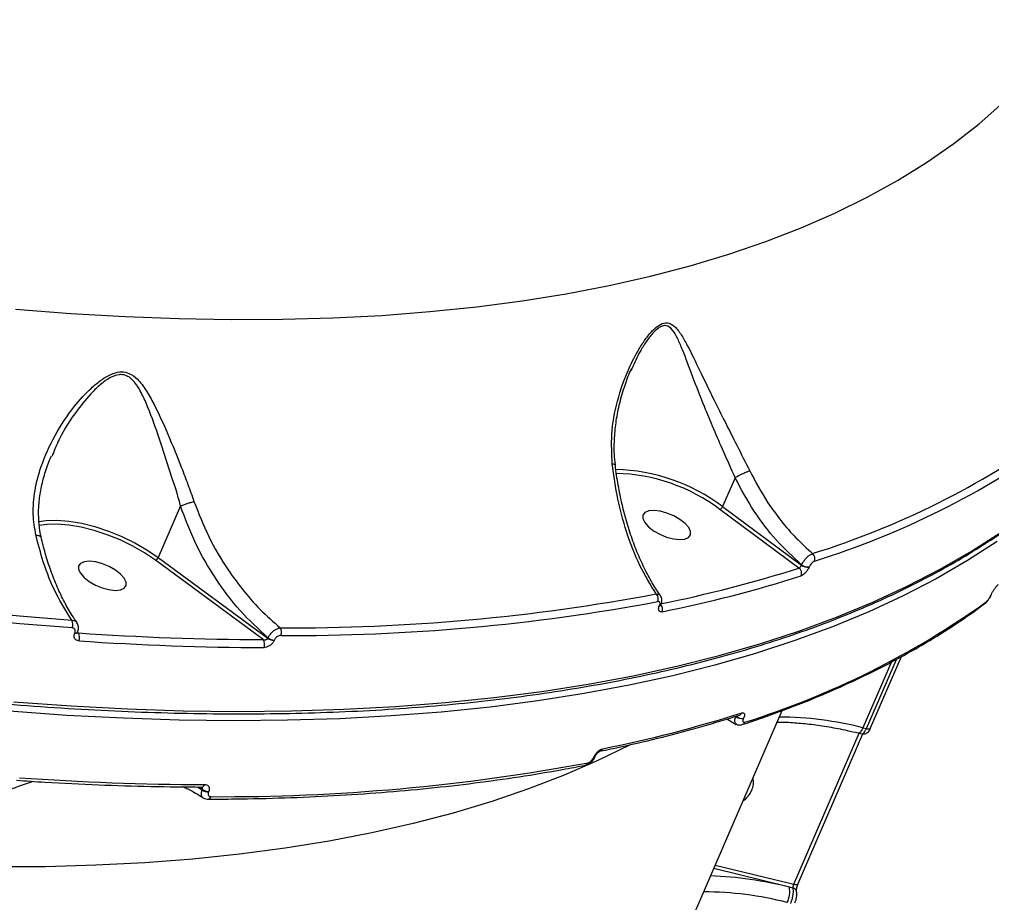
# Model space of a CAD drawing. Header units: millimetres. Extents: x -6521 to 6343, y -6174 to 4868.
# Drawn here: x -3776.7 to -3606.8, y -372.4 to -218.1 of the extents above; entities that cross this region are included whole.
import ezdxf

# ---------------------------------------------------------------- set-up
doc = ezdxf.new("R2010")
doc.units = ezdxf.units.MM
for name, color, linetype in [('DIKOM_ОБЪЕКТ', 7, 'Continuous'), ('DIKOM_РАЗМЕР_ЗОНА', 7, 'Continuous'), ('DIKOM_РАЗМЕР_ОБЪЕКТА', 7, 'Continuous')]:
    doc.layers.add(name, color=color, linetype=linetype)
doc.styles.add('style1', font='arial.ttf', dxfattribs={"width": 0.8})
doc.dimstyles.new('1-50', dxfattribs={"dimtxt": 300, "dimasz": 200, "dimexe": 100, "dimexo": 0, "dimgap": 100, "dimtad": 1, "dimtxsty": 'style1', "dimcen": 200, "dimclrd": 7, "dimclre": 7, "dimclrt": 7, "dimadec": 1, "dimazin": 2, "dimtfac": 1, "dimtmove": 0, "dimatfit": 2, "dimfxl": 0, "dimlwd": 25, "dimlwe": 18, "dimarcsym": 0})

# ---------------------------------------------------------------- blocks, each defined once
blk = doc.blocks.new('*D11')
at = {"layer": 'Defpoints', "color": 0, "transparency": 16777216}
for p in [(2818.82, 364.95), (-5102.52, -1661.02), (-5102.52, -4861.8)]:
    blk.add_point(p, dxfattribs=at)
at = {"layer": 'DIKOM_РАЗМЕР_ОБЪЕКТА', "color": 7, "lineweight": 18, "transparency": 16777216}
for p, q in [((2818.82, 364.95), (2818.82, -4961.8)), ((-5102.52, -1661.02), (-5102.52, -4961.8))]:
    blk.add_line(p, q, dxfattribs=at)
at = {"layer": 'DIKOM_РАЗМЕР_ОБЪЕКТА', "color": 7, "lineweight": 25, "transparency": 16777216}
blk.add_line((2618.82, -4861.8), (-4902.52, -4861.8), dxfattribs=at)
at = {"layer": 'DIKOM_РАЗМЕР_ОБЪЕКТА', "color": 7, "transparency": 16777216}
for points in [[(-4902.52, -4828.46), (-4902.52, -4895.13), (-5102.52, -4861.8)], [(2618.82, -4828.46), (2618.82, -4895.13), (2818.82, -4861.8)]]:
    blk.add_solid(points, dxfattribs=at)
at = {"layer": 'DIKOM_РАЗМЕР_ОБЪЕКТА', "color": 7, "transparency": 16777216, "insert": (-736, -4608.63), "char_height": 300, "attachment_point": 5, "style": 'style1'}
blk.add_mtext('7900', dxfattribs=at)
blk = doc.blocks.new('*D12')
at = {"layer": 'Defpoints', "color": 0, "transparency": 16777216}
for p in [(918.99, 3251.45), (5268.57, 3251.45), (-3684.78, -1936.75)]:
    blk.add_point(p, dxfattribs=at)
at = {"layer": 'DIKOM_РАЗМЕР_ОБЪЕКТА', "color": 7, "lineweight": 18, "transparency": 16777216}
for p, q in [((918.99, 3251.45), (5368.57, 3251.45)), ((-3684.78, -1936.75), (5368.57, -1936.75))]:
    blk.add_line(p, q, dxfattribs=at)
at = {"layer": 'DIKOM_РАЗМЕР_ОБЪЕКТА', "color": 7, "lineweight": 25, "transparency": 16777216}
blk.add_line((5268.57, -1736.75), (5268.57, 3051.45), dxfattribs=at)
at = {"layer": 'DIKOM_РАЗМЕР_ОБЪЕКТА', "color": 7, "transparency": 16777216}
for points in [[(5235.23, 3051.45), (5301.9, 3051.45), (5268.57, 3251.45)], [(5235.23, -1736.75), (5301.9, -1736.75), (5268.57, -1936.75)]]:
    blk.add_solid(points, dxfattribs=at)
at = {"layer": 'DIKOM_РАЗМЕР_ОБЪЕКТА', "color": 7, "transparency": 16777216, "insert": (5015.39, 711.25), "char_height": 300, "attachment_point": 5, "rotation": 90, "style": 'style1'}
blk.add_mtext('5150', dxfattribs=at)
blk = doc.blocks.new('*D13')
at = {"layer": 'Defpoints', "color": 0, "transparency": 16777216}
for p in [(1683.24, 4867.99), (-4359.52, -3960.36), (6242.61, -3960.36)]:
    blk.add_point(p, dxfattribs=at)
at = {"layer": 'DIKOM_РАЗМЕР_ЗОНА', "color": 7, "lineweight": 18, "transparency": 16777216}
for p, q in [((1683.24, 4867.99), (6342.61, 4867.99)), ((-4359.52, -3960.36), (6342.61, -3960.36))]:
    blk.add_line(p, q, dxfattribs=at)
at = {"layer": 'DIKOM_РАЗМЕР_ЗОНА', "color": 7, "lineweight": 25, "transparency": 16777216}
blk.add_line((6242.61, 4667.99), (6242.61, -3760.36), dxfattribs=at)
at = {"layer": 'DIKOM_РАЗМЕР_ЗОНА', "color": 7, "transparency": 16777216}
for points in [[(6209.28, 4667.99), (6275.95, 4667.99), (6242.61, 4867.99)], [(6209.28, -3760.36), (6275.95, -3760.36), (6242.61, -3960.36)]]:
    blk.add_solid(points, dxfattribs=at)
at = {"layer": 'DIKOM_РАЗМЕР_ЗОНА', "color": 7, "transparency": 16777216, "insert": (5989.44, 630.24), "char_height": 300, "attachment_point": 5, "rotation": 90, "style": 'style1'}
blk.add_mtext('8850', dxfattribs=at)
blk = doc.blocks.new('*D14')
at = {"layer": 'Defpoints', "color": 0, "transparency": 16777216}
for p in [(4318.82, 257.45), (-6520.67, -1799.21), (4318.82, -6073.51)]:
    blk.add_point(p, dxfattribs=at)
at = {"layer": 'DIKOM_РАЗМЕР_ЗОНА', "color": 7, "lineweight": 18, "transparency": 16777216}
for p, q in [((4318.82, 257.45), (4318.82, -6173.51)), ((-6520.67, -1799.21), (-6520.67, -6173.51))]:
    blk.add_line(p, q, dxfattribs=at)
at = {"layer": 'DIKOM_РАЗМЕР_ЗОНА', "color": 7, "lineweight": 25, "transparency": 16777216}
blk.add_line((-6320.67, -6073.51), (4118.82, -6073.51), dxfattribs=at)
at = {"layer": 'DIKOM_РАЗМЕР_ЗОНА', "color": 7, "transparency": 16777216}
for points in [[(-6320.67, -6040.18), (-6320.67, -6106.84), (-6520.67, -6073.51)], [(4118.82, -6040.18), (4118.82, -6106.84), (4318.82, -6073.51)]]:
    blk.add_solid(points, dxfattribs=at)
at = {"layer": 'DIKOM_РАЗМЕР_ЗОНА', "color": 7, "transparency": 16777216, "insert": (-430.65, -5820.34), "char_height": 300, "attachment_point": 5, "style": 'style1'}
blk.add_mtext('10850', dxfattribs=at)

msp = doc.modelspace()

# ---------------------------------------------------------------- linework, layer by layer
at = {"layer": 'DIKOM_ОБЪЕКТ', "color": 7, "linetype": 'Continuous', "lineweight": 15}
for p, q in [((-3669.709, -279.17), (-3669.852, -279.46)), ((-3770.904, -294.181), (-3771.008, -294.423)), ((-3651.639, -298.208), (-3653.825, -303.254)), ((-3748.581, -303.144), (-3752.473, -312.13)), ((-3640.474, -313.995), (-3654.295, -303.752)), ((-3653.825, -303.254), (-3640.034, -313.475)), ((-3752.473, -312.13), (-3733.305, -326.263)), ((-3734.121, -326.504), (-3752.942, -312.628)), ((-3640.034, -313.475), (-3640.015, -313.43)), ((-3638.684, -313.797), (-3638.704, -313.843)), ((-3606.923, -318.753), (-3606.886, -318.667)), ((-3606.854, -318.667), (-3606.817, -318.582)), ((-3664.87, -320.6), (-3664.841, -320.534)), ((-3664.635, -320.447), (-3664.639, -320.457)), ((-3664.635, -320.447), (-3664.607, -320.382)), ((-3767.045, -325.389), (-3767.025, -325.344)), ((-3766.567, -325.225), (-3766.547, -325.18)), ((-3766.547, -325.181), (-3766.428, -325.326)), ((-3733.305, -326.263), (-3733.277, -326.197)), ((-3732.172, -326.592), (-3732.201, -326.658)), ((-3627.944, -341.94), (-3622.533, -329.445)), ((-3624.315, -330.406), (-3629.297, -341.912)), ((-3628.692, -342.06), (-3623.454, -329.965)), ((-3759.862, -607.778), (-3643.41, -338.885)), ((-3653.071, -340.365), (-3651.477, -341.315)), ((-3651.491, -339.931), (-3651.472, -339.885)), ((-3650.141, -340.253), (-3650.161, -340.298)), ((-3641.362, -369.26), (-3629.93, -342.864)), ((-3640.615, -369.139), (-3629.286, -342.981)), ((-3630.115, -342.818), (-3629.489, -342.972)), ((-3629.297, -341.912), (-3628.692, -342.06)), ((-3676.336, -347.076), (-3676.307, -347.01)), ((-3676.101, -346.923), (-3676.073, -346.857)), ((-3745.705, -352.253), (-3744.771, -352.738)), ((-3744.743, -352.672), (-3745.305, -352.258)), ((-3744.857, -352.265), (-3744.832, -352.264)), ((-3744.771, -352.738), (-3744.743, -352.672)), ((-3743.638, -353.068), (-3743.667, -353.133)), ((-3642.148, -369.762), (-3655.377, -366.517)), ((-3655.105, -365.889), (-3641.362, -369.26)), ((-3641.506, -369.919), (-3642.148, -369.762))]:
    msp.add_line(p, q, dxfattribs=at)
at = {"layer": 'DIKOM_ОБЪЕКТ', "color": 7, "linetype": 'Continuous', "lineweight": 15, "flags": 128}
for points in [[(-3777.369, -268.74), (-3767.708, -269.498), (-3758.203, -270.055), (-3748.866, -270.413), (-3739.702, -270.57), (-3730.722, -270.527), (-3721.934, -270.282), (-3713.345, -269.838), (-3704.965, -269.193), (-3696.8, -268.349), (-3688.858, -267.307), (-3681.146, -266.066), (-3673.672, -264.63), (-3666.443, -262.998), (-3659.466, -261.172), (-3652.746, -259.155), (-3646.291, -256.947), (-3640.105, -254.552), (-3634.196, -251.97), (-3628.568, -249.206), (-3623.227, -246.26), (-3618.177, -243.137), (-3613.424, -239.838), (-3608.971, -236.367), (-3604.824, -232.728)], [(-3666.776, -306.767), (-3665.877, -307.466), (-3664.793, -308.086), (-3663.61, -308.576), (-3662.425, -308.895), (-3661.333, -309.019), (-3660.424, -308.938), (-3659.77, -308.657), (-3659.425, -308.199), (-3659.416, -307.603), (-3659.745, -306.915), (-3660.385, -306.192), (-3661.283, -305.492), (-3662.368, -304.872), (-3663.551, -304.383), (-3664.736, -304.063), (-3665.828, -303.939), (-3666.737, -304.021), (-3667.391, -304.302), (-3667.736, -304.76), (-3667.745, -305.356), (-3667.416, -306.044), (-3666.776, -306.767)], [(-3773.396, -305.879), (-3772.059, -305.684), (-3770.156, -305.632), (-3768.062, -305.797), (-3765.829, -306.176), (-3763.507, -306.76), (-3761.151, -307.536), (-3758.816, -308.484), (-3756.557, -309.583), (-3754.426, -310.808), (-3752.473, -312.13)], [(-3752.942, -312.628), (-3754.835, -311.346), (-3756.902, -310.159), (-3759.092, -309.092), (-3761.357, -308.173), (-3763.641, -307.421), (-3765.893, -306.855), (-3768.059, -306.487), (-3770.088, -306.327), (-3771.934, -306.378), (-3773.25, -306.57)], [(-3777.732, -337.366), (-3767.683, -338.082), (-3757.795, -338.6), (-3748.074, -338.918), (-3738.529, -339.037), (-3729.168, -338.955), (-3720, -338.674), (-3711.03, -338.194), (-3702.268, -337.515), (-3693.721, -336.637), (-3685.395, -335.561), (-3677.299, -334.289), (-3669.437, -332.821), (-3661.818, -331.158), (-3654.448, -329.302), (-3647.333, -327.255), (-3640.478, -325.017), (-3633.89, -322.592), (-3627.574, -319.981), (-3621.536, -317.186), (-3615.78, -314.21), (-3610.312, -311.055), (-3605.136, -307.724)], [(-3605.851, -309.375), (-3611.027, -312.706), (-3616.495, -315.861), (-3622.251, -318.837), (-3628.289, -321.632), (-3634.605, -324.243), (-3641.193, -326.668), (-3648.048, -328.905), (-3655.163, -330.953), (-3662.533, -332.808), (-3670.152, -334.471), (-3678.013, -335.939), (-3686.11, -337.212), (-3694.436, -338.287), (-3702.983, -339.165), (-3711.745, -339.845), (-3720.714, -340.325), (-3729.883, -340.606), (-3739.244, -340.687), (-3748.789, -340.569), (-3758.51, -340.25), (-3768.398, -339.733), (-3778.446, -339.016)], [(-3767.495, -324.455), (-3776.648, -323.717), (-3785.922, -322.816), (-3795.309, -321.755), (-3804.804, -320.533), (-3814.4, -319.151), (-3824.09, -317.611), (-3833.867, -315.913), (-3843.726, -314.058)], [(-3843.607, -312.738), (-3833.77, -314.588), (-3824.014, -316.282), (-3814.346, -317.819), (-3804.771, -319.198), (-3795.297, -320.417), (-3785.93, -321.476), (-3776.677, -322.375), (-3767.544, -323.112)], [(-3765.424, -315.642), (-3764.525, -316.342), (-3763.441, -316.961), (-3762.258, -317.451), (-3761.073, -317.771), (-3759.981, -317.895), (-3759.072, -317.813), (-3758.418, -317.532), (-3758.073, -317.074), (-3758.064, -316.478), (-3758.393, -315.79), (-3759.033, -315.067), (-3759.931, -314.367), (-3761.016, -313.748), (-3762.199, -313.258), (-3763.384, -312.939), (-3764.476, -312.815), (-3765.385, -312.896), (-3766.039, -313.177), (-3766.384, -313.635), (-3766.392, -314.231), (-3766.064, -314.919), (-3765.424, -315.642)], [(-3629.297, -341.912), (-3629.444, -342.214), (-3629.597, -342.464), (-3629.752, -342.654), (-3629.903, -342.775), (-3630.043, -342.824), (-3630.114, -342.818)], [(-3628.692, -342.06), (-3628.52, -342.094), (-3628.361, -342.107), (-3628.22, -342.1), (-3628.103, -342.072), (-3628.013, -342.025), (-3627.955, -341.96), (-3627.944, -341.94)], [(-3670.112, -344.92), (-3675.621, -347.623), (-3681.531, -350.205), (-3687.716, -352.6), (-3694.172, -354.808), (-3700.891, -356.825), (-3707.869, -358.651), (-3715.098, -360.282), (-3722.571, -361.719), (-3730.283, -362.959), (-3738.225, -364.002), (-3746.39, -364.846), (-3754.771, -365.491), (-3763.359, -365.935), (-3772.148, -366.179), (-3781.128, -366.223)], [(-3641.362, -369.26), (-3641.19, -369.293), (-3641.031, -369.306), (-3640.889, -369.299), (-3640.772, -369.271), (-3640.682, -369.223), (-3640.624, -369.158), (-3640.615, -369.139)]]:
    msp.add_lwpolyline(points, dxfattribs=at)
at = {"layer": 'DIKOM_ОБЪЕКТ', "color": 7, "linetype": 'Continuous', "lineweight": 15}
for centre, radius, start, end in [((-3682.301, -170.056), 148.158, 287.35949, 305.64371), ((-3682.061, -171.066), 148.48, 287.35919, 305.64403), ((-3673.418, -329.472), 32.73, 53.22739, 88.34477), ((-3673.182, -328.872), 31.428, 53.06205, 88.65548), ((-3753.335, -311.787), 0.928, 295.08717, 338.3312), ((-3638.849, -312.359), 1.169, 338.72812, 49.83655), ((-3709.785, -95.801), 228.937, 281.34957, 287.62272), ((-3641.177, -314.929), 1.169, 338.63034, 53.03749), ((-3638.944, -312.119), 1.74, 231.20145, 277.93153), ((-3638.924, -312.074), 1.74, 231.20145, 277.93153), ((-3709.566, -96.634), 229.491, 281.34959, 287.62253), ((-3729.205, 22.148), 346.59, 269.67725, 280.60463), ((-3666.289, -319.396), 1.232, 338.10852, 45.20991), ((-3607.041, -318.586), 0.204, 305.1729, 336.51898), ((-3607.004, -318.501), 0.204, 305.19022, 337.58402), ((-3729.071, 21.57), 347.358, 269.67729, 280.60464), ((-3664.896, -320.301), 0.3, 275.00748, 328.82727), ((-3664.866, -320.239), 0.296, 274.7795, 330.77365), ((-3665.553, -321.179), 1.237, 338.29845, 40.12446), ((-3694.256, -199.225), 148.48, 287.35913, 305.64395), ((-3608.447, -319.582), 0.781, 306.71335, 336.90615), ((-3768.897, -323.834), 1.534, 336.10531, 28.08161), ((-3732.318, -325.227), 1.405, 336.71961, 34.28457), ((-3766.93, -324.948), 0.456, 255.41285, 322.97281), ((-3766.91, -324.899), 0.459, 255.54034, 322.32137), ((-3732.368, 165.158), 491.666, 266.02769, 269.79563), ((-3767.697, -326.1), 1.487, 335.64108, 31.381), ((-3732.202, 164.963), 492.86, 266.0279, 269.79568), ((-3735.225, -327.338), 1.383, 336.26941, 37.0459), ((-3732.1, -324.637), 2.024, 233.4589, 267.15198), ((-3732.072, -324.571), 2.024, 233.4589, 267.15198), ((-3719.935, -120.552), 229.507, 281.34973, 287.62226), ((-3651.128, -339.02), 0.726, 288.96804, 338.25549), ((-3650.401, -338.574), 1.74, 231.20279, 277.93282), ((-3650.382, -338.53), 1.739, 231.19362, 277.93935), ((-3650.631, -340.672), 0.728, 289.10973, 338.17458), ((-3644.038, -399.052), 59.011, 75.53441, 89.8764), ((-3675.417, -345.327), 0.692, 282.83702, 339.43106), ((-3741.265, -6.604), 347.343, 269.67705, 280.60488), ((-3677.992, -347.769), 0.695, 283.47044, 339.35931), ((-3676.361, -346.78), 0.297, 274.81244, 330.53067), ((-3676.332, -346.716), 0.295, 274.79109, 331.55027), ((-3742.567, 141.029), 492.86, 266.0279, 269.79568), ((-3651.862, -351.443), 3.433, 335.87454, 12.95205), ((-3744.926, -351.638), 0.631, 277.19447, 342.43468), ((-3743.566, -351.112), 2.024, 233.4589, 267.15198), ((-3743.538, -351.046), 2.024, 233.4589, 267.15198), ((-3652.869, -350.979), 4.542, 305.0912, 335.73338), ((-3743.81, -353.768), 0.612, 276.23286, 343.57673), ((-3658.158, -433.016), 65.249, 75.79676, 88.04792), ((-3646.646, -370.504), 4.558, 334.76028, 9.37412), ((-3641.687, -370.723), 0.824, 17.259, 77.34093), ((-3657.263, -429.587), 59.01, 75.53434, 89.87636)]:
    msp.add_arc(centre, radius, start, end, dxfattribs=at)
for points, knots in [([(-4087.214, -243.937), (-4085.431, -244.849), (-4080.26, -247.496), (-4071.63, -251.793), (-4061.301, -256.789), (-4050.891, -261.667), (-4040.412, -266.426), (-4029.87, -271.062), (-4019.274, -275.57), (-4008.63, -279.948), (-3997.949, -284.193), (-3987.236, -288.3), (-3976.501, -292.268), (-3965.751, -296.092), (-3954.995, -299.772), (-3944.24, -303.302), (-3933.495, -306.681), (-3922.768, -309.907), (-3912.067, -312.976), (-3901.399, -315.886), (-3890.773, -318.637), (-3880.197, -321.224), (-3869.679, -323.647), (-3859.226, -325.902), (-3848.847, -327.99), (-3838.549, -329.908), (-3828.34, -331.655), (-3818.228, -333.229), (-3808.22, -334.629), (-3798.323, -335.854), (-3788.546, -336.904), (-3778.894, -337.776), (-3769.377, -338.472), (-3760, -338.989), (-3750.772, -339.328), (-3741.697, -339.488), (-3732.785, -339.47), (-3724.04, -339.273), (-3715.47, -338.896), (-3707.082, -338.342), (-3698.88, -337.609), (-3690.873, -336.698), (-3683.065, -335.61), (-3675.462, -334.346), (-3668.07, -332.905), (-3660.895, -331.291), (-3653.943, -329.503), (-3647.218, -327.542), (-3640.726, -325.411), (-3634.471, -323.11), (-3628.459, -320.642), (-3622.694, -318.007), (-3617.181, -315.209), (-3611.923, -312.249), (-3606.927, -309.129), (-3602.191, -305.853), (-3597.736, -302.417), (-3594.072, -299.33), (-3592.006, -297.328), (-3591.233, -296.578)], [0, 0, 0, 0, 0.0093746, 0.0271865, 0.0449984, 0.0628103, 0.0806222, 0.0984342, 0.1162461, 0.1340579, 0.1518699, 0.1696818, 0.1874937, 0.2053059, 0.2231182, 0.2409307, 0.2587433, 0.2765562, 0.2943693, 0.3121826, 0.3299962, 0.3478102, 0.3656246, 0.3834392, 0.4012543, 0.4190699, 0.436886, 0.4547026, 0.4725198, 0.4903377, 0.5081561, 0.5259752, 0.5437949, 0.5616157, 0.579437, 0.5972591, 0.6150823, 0.6329063, 0.6507312, 0.668557, 0.6863838, 0.7042113, 0.7220398, 0.7398689, 0.7576988, 0.775529, 0.7933595, 0.8111899, 0.8290198, 0.8468486, 0.8646758, 0.8825006, 0.9003224, 0.91814, 0.9359524, 0.9537586, 0.9715573, 0.9893479, 1, 1, 1, 1]), ([(-3673.094, -295.765), (-3673.18, -294.07), (-3673.367, -290.378), (-3672.315, -284.724), (-3670.567, -279.707), (-3668.749, -276.172), (-3667.339, -274.011), (-3666.175, -272.573), (-3664.95, -271.494), (-3664.04, -271.141), (-3663.094, -271.151), (-3662.116, -271.726), (-3661.042, -273.179), (-3659.627, -275.707), (-3657.82, -279.487), (-3655.601, -284.069), (-3653.399, -288.478), (-3651.276, -292.631), (-3649.833, -295.516), (-3649.083, -297.016)], [0, 0, 0, 0, 0.0790193, 0.1721799, 0.268059, 0.3287291, 0.361059, 0.393899, 0.4223319, 0.4513192, 0.459944, 0.4989918, 0.5446044, 0.5914355, 0.6876193, 0.7865793, 0.854677, 0.9244444, 1, 1, 1, 1]), ([(-3651.636, -298.203), (-3651.636, -298.203), (-3652.288, -296.713), (-3653.574, -293.852), (-3655.391, -289.678), (-3657.233, -285.246), (-3659.072, -280.517), (-3660.506, -276.601), (-3661.651, -273.894), (-3662.504, -272.344), (-3663.35, -271.668), (-3664.114, -271.622), (-3664.571, -271.771), (-3665.284, -272.22), (-3666.141, -273.036), (-3667.219, -274.477), (-3668.487, -276.523), (-3669.24, -278.153), (-3669.709, -279.17)], [0, 0, 0, 0, 0.0000449, 0.1051296, 0.2009807, 0.2991561, 0.434806, 0.5739308, 0.6368997, 0.7009257, 0.7519879, 0.7629845, 0.7914175, 0.7999342, 0.8370161, 0.8808098, 0.9256389, 1, 1, 1, 1]), ([(-3773.842, -308.241), (-3774.038, -307.035), (-3774.459, -304.448), (-3774.08, -300.38), (-3772.874, -295.72), (-3770.598, -290.715), (-3767.554, -286.152), (-3764.735, -283.02), (-3762.558, -281.183), (-3760.863, -280.131), (-3759.584, -279.753), (-3758.51, -279.698), (-3757.359, -279.937), (-3755.884, -281.071), (-3754.509, -282.951), (-3752.759, -286.105), (-3750.743, -290.585), (-3748.783, -295.403), (-3747.26, -299.381), (-3746.558, -301.352), (-3746.205, -302.342)], [0, 0, 0, 0, 0.0590568, 0.1267719, 0.1965303, 0.2899973, 0.3861936, 0.4527694, 0.4864322, 0.520907, 0.5489144, 0.5542509, 0.5800471, 0.6152104, 0.6617355, 0.7094942, 0.8061413, 0.9056059, 0.9525554, 1, 1, 1, 1]), ([(-3748.58, -303.142), (-3748.58, -303.142), (-3749.027, -301.133), (-3750.428, -297.184), (-3752.234, -291.36), (-3753.842, -286.825), (-3755.269, -283.546), (-3756.381, -281.621), (-3757.65, -280.423), (-3758.684, -280.173), (-3759.65, -280.237), (-3760.82, -280.646), (-3762.373, -281.738), (-3764.404, -283.641), (-3767.006, -286.852), (-3769.443, -290.549), (-3770.544, -293.285), (-3770.904, -294.181)], [0, 0, 0, 0, 0.0000227, 0.1275427, 0.2584472, 0.3927636, 0.4544899, 0.5172418, 0.5615646, 0.5930661, 0.5995726, 0.6341742, 0.677474, 0.7224953, 0.8114673, 0.9383226, 1, 1, 1, 1]), ([(-3672.543, -296), (-3672.616, -295.349), (-3672.793, -293.755), (-3672.741, -291.156), (-3672.435, -288.189), (-3671.821, -285.112), (-3670.916, -282.106), (-3670.196, -280.095), (-3669.745, -279.185), (-3669.732, -279.158)], [0, 0, 0, 0, 0.1127615, 0.2764602, 0.4494619, 0.6306457, 0.8205447, 0.9947871, 1, 1, 1, 1]), ([(-3772.902, -308.59), (-3772.948, -308.416), (-3773.194, -307.494), (-3773.354, -305.731), (-3773.375, -303.29), (-3773.081, -300.724), (-3772.477, -298.086), (-3771.799, -295.95), (-3771.254, -294.734), (-3771.098, -294.386)], [0, 0, 0, 0, 0.0372291, 0.1975531, 0.367303, 0.5460419, 0.7321295, 0.9233801, 1, 1, 1, 1]), ([(-3665.421, -318.522), (-3666.407, -316.925), (-3668.406, -313.685), (-3670.597, -307.986), (-3672.231, -301.983), (-3672.804, -297.853), (-3673.094, -295.765)], [0, 0, 0, 0, 0.2625658, 0.532666, 0.7636508, 1, 1, 1, 1]), ([(-3673.094, -295.765), (-3673.042, -295.773), (-3672.894, -295.797), (-3672.686, -295.868), (-3672.549, -295.945), (-3672.577, -296.004), (-3672.579, -296.009)], [0, 0, 0, 0, 0.1673486, 0.485923, 0.9625889, 1, 1, 1, 1]), ([(-3664.657, -318.809), (-3664.9, -318.47), (-3665.672, -317.396), (-3666.854, -315.32), (-3668.192, -312.613), (-3669.385, -309.682), (-3670.426, -306.578), (-3671.307, -303.328), (-3671.999, -299.953), (-3672.415, -297.501), (-3672.545, -296.161), (-3672.56, -296.007)], [0, 0, 0, 0, 0.0609724, 0.1932091, 0.3256324, 0.4583074, 0.5909386, 0.7220944, 0.8528074, 0.9831223, 1, 1, 1, 1]), ([(-3651.636, -298.203), (-3651.468, -298.105), (-3651.134, -297.907), (-3650.522, -297.595), (-3649.915, -297.317), (-3649.455, -297.135), (-3649.198, -297.05), (-3649.106, -297.023), (-3649.083, -297.016)], [0, 0, 0, 0, 0.2127126, 0.425416, 0.6381045, 0.8508102, 0.9619141, 1, 1, 1, 1]), ([(-3649.083, -297.016), (-3648.073, -298.911), (-3646.428, -301.995), (-3643.602, -305.816), (-3641.005, -308.826), (-3639.077, -310.575), (-3638.095, -311.466)], [0, 0, 0, 0, 0.3422155, 0.5572656, 0.7746015, 1, 1, 1, 1]), ([(-3651.639, -298.208), (-3651.639, -298.207), (-3651.638, -298.205), (-3651.636, -298.204), (-3651.636, -298.203)], [0, 0, 0, 0, 0.6188652, 1, 1, 1, 1]), ([(-3640.015, -313.43), (-3641.5, -312.051), (-3644.508, -309.258), (-3648.463, -304.113), (-3650.574, -300.189), (-3651.639, -298.208)], [0, 0, 0, 0, 0.325728, 0.6596792, 1, 1, 1, 1]), ([(-3748.58, -303.142), (-3748.399, -303.077), (-3748.036, -302.947), (-3747.388, -302.725), (-3746.823, -302.538), (-3746.435, -302.414), (-3746.264, -302.361), (-3746.205, -302.342)], [0, 0, 0, 0, 0.2488116, 0.4975784, 0.7463965, 0.9126985, 1, 1, 1, 1]), ([(-3746.205, -302.342), (-3745.397, -304.415), (-3743.76, -308.614), (-3740.765, -313.676), (-3737.681, -317.881), (-3734.669, -321.329), (-3732.333, -323.396), (-3731.157, -324.436)], [0, 0, 0, 0, 0.2398793, 0.4858748, 0.6394227, 0.8185488, 1, 1, 1, 1]), ([(-3748.581, -303.144), (-3748.581, -303.144), (-3748.581, -303.143), (-3748.58, -303.143), (-3748.58, -303.142), (-3748.58, -303.142)], [0, 0, 0, 0, 0.4779925, 0.8656957, 1, 1, 1, 1]), ([(-3733.277, -326.197), (-3734.931, -324.661), (-3738.282, -321.548), (-3742.484, -315.924), (-3746.063, -309.781), (-3747.735, -305.375), (-3748.581, -303.144)], [0, 0, 0, 0, 0.2516547, 0.5098614, 0.7518698, 1, 1, 1, 1]), ([(-3654.295, -303.752), (-3654.284, -303.748), (-3654.262, -303.741), (-3654.203, -303.712), (-3654.113, -303.65), (-3653.999, -303.534), (-3653.895, -303.397), (-3653.848, -303.302), (-3653.825, -303.254)], [0, 0, 0, 0, 0.07026, 0.1413688, 0.356125, 0.5706073, 0.7853376, 1, 1, 1, 1]), ([(-3767.544, -323.112), (-3768.488, -321.619), (-3770.402, -318.593), (-3772.479, -313.469), (-3773.431, -309.819), (-3773.842, -308.241)], [0, 0, 0, 0, 0.3558611, 0.7214813, 1, 1, 1, 1]), ([(-3773.842, -308.241), (-3773.81, -308.242), (-3773.682, -308.249), (-3773.404, -308.287), (-3773.081, -308.395), (-3773.002, -308.539), (-3772.963, -308.61)], [0, 0, 0, 0, 0.0670109, 0.2625797, 0.6370415, 1, 1, 1, 1]), ([(-3766.647, -323.507), (-3766.928, -323.11), (-3767.707, -322.011), (-3768.867, -319.934), (-3770.123, -317.32), (-3771.241, -314.472), (-3772.194, -311.564), (-3772.688, -309.539), (-3772.92, -308.587)], [0, 0, 0, 0, 0.1023765, 0.2836567, 0.4664403, 0.6505976, 0.8357861, 1, 1, 1, 1]), ([(-3640.015, -313.43), (-3639.952, -313.308), (-3639.794, -313.003), (-3639.439, -312.506), (-3638.984, -312.019), (-3638.507, -311.636), (-3638.233, -311.523), (-3638.095, -311.466)], [0, 0, 0, 0, 0.1423668, 0.3572663, 0.5716726, 0.7857323, 1, 1, 1, 1]), ([(-3640.474, -313.995), (-3640.443, -313.978), (-3640.38, -313.945), (-3640.271, -313.842), (-3640.166, -313.713), (-3640.085, -313.584), (-3640.049, -313.506), (-3640.034, -313.475)], [0, 0, 0, 0, 0.2151418, 0.4301085, 0.6448087, 0.8592325, 1, 1, 1, 1]), ([(-3638.704, -313.843), (-3638.747, -313.935), (-3638.857, -314.168), (-3639.109, -314.55), (-3639.437, -314.926), (-3639.784, -315.222), (-3639.987, -315.31), (-3640.089, -315.355)], [0, 0, 0, 0, 0.1408034, 0.3552793, 0.5700547, 0.7849477, 1, 1, 1, 1]), ([(-3637.76, -312.783), (-3637.827, -312.813), (-3637.962, -312.873), (-3638.192, -313.071), (-3638.411, -313.322), (-3638.581, -313.578), (-3638.655, -313.735), (-3638.684, -313.797)], [0, 0, 0, 0, 0.2142772, 0.428412, 0.6429078, 0.8577014, 1, 1, 1, 1]), ([(-3606.886, -318.667), (-3606.86, -318.609), (-3606.768, -318.405), (-3606.562, -318.03), (-3606.266, -317.58), (-3605.931, -317.151), (-3605.734, -316.978), (-3605.626, -316.883)], [0, 0, 0, 0, 0.0796167, 0.2757266, 0.4707489, 0.7105379, 1, 1, 1, 1]), ([(-3665.421, -318.522), (-3665.3, -318.528), (-3665.028, -318.543), (-3664.775, -318.662), (-3664.706, -318.805), (-3664.694, -318.832)], [0, 0, 0, 0, 0.3960567, 0.8869722, 1, 1, 1, 1]), ([(-3664.615, -320.381), (-3664.595, -320.341), (-3664.475, -320.095), (-3664.41, -319.669), (-3664.466, -319.166), (-3664.624, -318.937), (-3664.684, -318.85)], [0, 0, 0, 0, 0.0807995, 0.4903018, 0.8050719, 1, 1, 1, 1]), ([(-3607.991, -320.201), (-3607.944, -320.169), (-3607.736, -320.03), (-3607.476, -319.716), (-3607.153, -319.25), (-3606.94, -318.88), (-3606.868, -318.686), (-3606.847, -318.63)], [0, 0, 0, 0, 0.0992287, 0.4363649, 0.684875, 0.9082613, 1, 1, 1, 1]), ([(-3607.729, -319.888), (-3607.657, -319.825), (-3607.528, -319.714), (-3607.312, -319.438), (-3607.128, -319.157), (-3606.999, -318.921), (-3606.941, -318.792), (-3606.923, -318.753)], [0, 0, 0, 0, 0.3025672, 0.5346931, 0.7254756, 0.9171239, 1, 1, 1, 1]), ([(-3664.841, -320.534), (-3664.81, -320.447), (-3664.746, -320.273), (-3664.75, -320.057), (-3664.828, -319.906), (-3664.966, -319.836), (-3665.091, -319.849), (-3665.146, -319.855)], [0, 0, 0, 0, 0.2039204, 0.4079605, 0.6134711, 0.8265316, 1, 1, 1, 1]), ([(-3664.403, -321.637), (-3664.488, -321.646), (-3664.679, -321.667), (-3664.89, -321.557), (-3665.008, -321.325), (-3665.013, -320.997), (-3664.918, -320.733), (-3664.87, -320.6)], [0, 0, 0, 0, 0.1741682, 0.3895802, 0.595787, 0.7978603, 1, 1, 1, 1]), ([(-3664.687, -320.612), (-3664.687, -320.608), (-3664.687, -320.6), (-3664.66, -320.502), (-3664.613, -320.396), (-3664.574, -320.324), (-3664.561, -320.302)], [0, 0, 0, 0, 0.2742208, 0.5685626, 0.8671926, 1, 1, 1, 1]), ([(-3650.389, -341.359), (-3649.258, -340.98), (-3645.975, -339.882), (-3640.723, -337.934), (-3634.717, -335.462), (-3628.961, -332.821), (-3623.456, -330.018), (-3618.207, -327.052), (-3613.308, -323.982), (-3609.958, -321.665), (-3608.248, -320.405), (-3607.981, -320.208)], [0, 0, 0, 0, 0.0688341, 0.1996421, 0.3304439, 0.4612275, 0.5919891, 0.7227192, 0.8534122, 0.9771203, 1, 1, 1, 1]), ([(-3767.544, -323.112), (-3767.372, -323.143), (-3767.029, -323.207), (-3766.747, -323.384), (-3766.685, -323.527), (-3766.684, -323.528)], [0, 0, 0, 0, 0.4986255, 0.9968026, 1, 1, 1, 1]), ([(-3767.025, -325.344), (-3767.002, -325.282), (-3766.946, -325.127), (-3766.944, -324.886), (-3767.041, -324.663), (-3767.227, -324.503), (-3767.405, -324.471), (-3767.495, -324.455)], [0, 0, 0, 0, 0.1423013, 0.3570941, 0.5715478, 0.7857307, 1, 1, 1, 1]), ([(-3766.548, -325.181), (-3766.548, -325.181), (-3766.435, -324.981), (-3766.367, -324.547), (-3766.413, -323.969), (-3766.605, -323.682), (-3766.684, -323.563)], [0, 0, 0, 0, 0.0012572, 0.3943266, 0.7498053, 1, 1, 1, 1]), ([(-3733.277, -326.197), (-3733.227, -326.102), (-3733.086, -325.83), (-3732.737, -325.376), (-3732.23, -324.91), (-3731.667, -324.559), (-3731.326, -324.477), (-3731.157, -324.436)], [0, 0, 0, 0, 0.1131799, 0.325942, 0.5479709, 0.7754337, 1, 1, 1, 1]), ([(-3766.342, -326.714), (-3766.476, -326.69), (-3766.742, -326.644), (-3767.021, -326.405), (-3767.165, -326.071), (-3767.162, -325.712), (-3767.078, -325.481), (-3767.045, -325.389)], [0, 0, 0, 0, 0.2150502, 0.4299817, 0.6447326, 0.859255, 1, 1, 1, 1]), ([(-3766.595, -325.324), (-3766.597, -325.321), (-3766.6, -325.317), (-3766.573, -325.248), (-3766.563, -325.222)], [0, 0, 0, 0, 0.627502, 1, 1, 1, 1]), ([(-3766.581, -325.269), (-3766.574, -325.276), (-3766.535, -325.311), (-3766.476, -325.32), (-3766.428, -325.326)], [0, 0, 0, 0, 0.195352, 1, 1, 1, 1]), ([(-3731.027, -325.782), (-3731.125, -325.792), (-3731.319, -325.811), (-3731.63, -325.961), (-3731.902, -326.18), (-3732.082, -326.405), (-3732.149, -326.544), (-3732.172, -326.592)], [0, 0, 0, 0, 0.2288585, 0.457873, 0.6785153, 0.8883373, 1, 1, 1, 1]), ([(-3734.121, -326.504), (-3734.045, -326.52), (-3733.897, -326.549), (-3733.671, -326.528), (-3733.49, -326.462), (-3733.39, -326.385), (-3733.336, -326.321), (-3733.317, -326.286), (-3733.305, -326.263)], [0, 0, 0, 0, 0.2552589, 0.4988363, 0.7167346, 0.8616234, 0.9070265, 1, 1, 1, 1]), ([(-3732.201, -326.658), (-3732.236, -326.73), (-3732.338, -326.942), (-3732.614, -327.286), (-3733.034, -327.622), (-3733.512, -327.851), (-3733.81, -327.88), (-3733.959, -327.894)], [0, 0, 0, 0, 0.108289, 0.3204313, 0.5430922, 0.7715908, 1, 1, 1, 1]), ([(-3675.255, -346.001), (-3673.975, -345.735), (-3670.263, -344.963), (-3664.289, -343.551), (-3657.428, -341.731), (-3653.059, -340.377), (-3650.892, -339.706)], [0, 0, 0, 0, 0.1498857, 0.4347989, 0.7197198, 1, 1, 1, 1]), ([(-3650.454, -339.289), (-3650.364, -339.272), (-3650.185, -339.238), (-3650.023, -339.369), (-3649.967, -339.621), (-3650.017, -339.936), (-3650.106, -340.163), (-3650.141, -340.253)], [0, 0, 0, 0, 0.2150146, 0.4299879, 0.6447179, 0.8592215, 1, 1, 1, 1]), ([(-3651.426, -341.234), (-3651.481, -341.203), (-3651.621, -341.125), (-3651.689, -340.794), (-3651.645, -340.367), (-3651.535, -340.055), (-3651.491, -339.931)], [0, 0, 0, 0, 0.1971168, 0.4982552, 0.8000318, 1, 1, 1, 1]), ([(-3651.454, -341.237), (-3651.443, -341.247), (-3651.322, -341.358), (-3651.016, -341.426), (-3650.661, -341.441), (-3650.47, -341.374), (-3650.396, -341.348)], [0, 0, 0, 0, 0.0397057, 0.4369471, 0.7821677, 1, 1, 1, 1]), ([(-3650.161, -340.298), (-3650.185, -340.359), (-3650.245, -340.511), (-3650.278, -340.722), (-3650.241, -340.89), (-3650.133, -340.977), (-3650.014, -340.954), (-3649.955, -340.942)], [0, 0, 0, 0, 0.1422502, 0.3570926, 0.5715509, 0.785707, 1, 1, 1, 1]), ([(-3644.288, -340.912), (-3644.199, -340.911), (-3643.225, -340.903), (-3641.249, -340.998), (-3638.312, -341.271), (-3635.234, -341.726), (-3632.486, -342.256), (-3630.76, -342.665), (-3630.115, -342.818)], [0, 0, 0, 0, 0.0214319, 0.2333871, 0.4458961, 0.6589845, 0.8725584, 1, 1, 1, 1]), ([(-3629.492, -342.97), (-3629.491, -342.971), (-3629.361, -343.031), (-3629.082, -343.007), (-3628.736, -342.906), (-3628.452, -342.714), (-3628.195, -342.425), (-3628.035, -342.16), (-3627.956, -341.961), (-3627.946, -341.937)], [0, 0, 0, 0, 0.0015972, 0.2009377, 0.3622268, 0.5189939, 0.6988307, 0.962427, 1, 1, 1, 1]), ([(-3629.483, -342.952), (-3629.469, -342.962), (-3629.395, -343.014), (-3629.206, -342.888), (-3628.943, -342.585), (-3628.776, -342.235), (-3628.692, -342.06)], [0, 0, 0, 0, 0.0719649, 0.381344, 0.6906679, 1, 1, 1, 1]), ([(-3676.307, -347.01), (-3676.273, -346.938), (-3676.172, -346.724), (-3675.919, -346.358), (-3675.548, -345.978), (-3675.138, -345.685), (-3674.892, -345.609), (-3674.769, -345.57)], [0, 0, 0, 0, 0.1083105, 0.3204417, 0.5430794, 0.7715744, 1, 1, 1, 1]), ([(-3676.071, -346.856), (-3676.07, -346.851), (-3676.052, -346.804), (-3675.982, -346.675), (-3675.851, -346.485), (-3675.677, -346.289), (-3675.495, -346.133), (-3675.344, -346.034), (-3675.255, -346.001), (-3675.262, -346.002), (-3675.264, -346.003)], [0, 0, 0, 0, 0.0126427, 0.1438806, 0.2882304, 0.4508785, 0.6244633, 0.7755331, 0.9349143, 1, 1, 1, 1]), ([(-3677.834, -348.426), (-3677.774, -348.42), (-3677.531, -348.394), (-3677.095, -348.151), (-3676.568, -347.692), (-3676.21, -347.227), (-3676.127, -346.958), (-3676.115, -346.921)], [0, 0, 0, 0, 0.0798461, 0.3253802, 0.6372678, 0.9495522, 1, 1, 1, 1]), ([(-3677.342, -348.014), (-3677.261, -347.99), (-3677.099, -347.94), (-3676.831, -347.75), (-3676.59, -347.503), (-3676.425, -347.265), (-3676.359, -347.124), (-3676.336, -347.076)], [0, 0, 0, 0, 0.2287816, 0.4578053, 0.6784893, 0.8883481, 1, 1, 1, 1]), ([(-3743.745, -354.377), (-3742.187, -354.369), (-3737.666, -354.345), (-3730.311, -354.17), (-3721.744, -353.792), (-3713.359, -353.233), (-3705.162, -352.496), (-3697.158, -351.582), (-3689.356, -350.488), (-3682.934, -349.423), (-3679.147, -348.697), (-3677.83, -348.445)], [0, 0, 0, 0, 0.065274, 0.1893408, 0.3134155, 0.4374966, 0.5615848, 0.6856777, 0.8097766, 0.9338809, 1, 1, 1, 1]), ([(-3774.326, -351.268), (-3775.718, -351.751), (-3779.058, -352.91), (-3783.527, -354.927), (-3787.146, -356.506), (-3789.324, -357.322), (-3791.063, -357.821), (-3792.764, -357.97), (-3794.298, -357.529), (-3795.539, -356.372), (-3796.314, -354.663), (-3796.717, -352.912), (-3796.58, -351.993), (-3796.522, -351.609)], [0, 0, 0, 0, 0.1288445, 0.3090022, 0.4030387, 0.4506438, 0.4995429, 0.554522, 0.6058147, 0.6830394, 0.7977637, 0.9154371, 1, 1, 1, 1]), ([(-3777.219, -351.083), (-3775.56, -351.192), (-3770.747, -351.508), (-3762.894, -351.893), (-3753.746, -352.191), (-3747.797, -352.24), (-3744.847, -352.264)], [0, 0, 0, 0, 0.1498919, 0.4347629, 0.7196509, 1, 1, 1, 1]), ([(-3748.054, -352.224), (-3747.789, -352.345), (-3746.611, -352.883), (-3745.475, -353.594), (-3744.594, -354.145)], [0, 0, 0, 0, 0.2249943, 1, 1, 1, 1]), ([(-3744.58, -354.12), (-3744.627, -354.098), (-3744.783, -354.024), (-3744.907, -353.728), (-3744.942, -353.278), (-3744.828, -352.918), (-3744.771, -352.738)], [0, 0, 0, 0, 0.1261296, 0.4166914, 0.7080019, 1, 1, 1, 1]), ([(-3744.743, -352.672), (-3744.731, -352.634), (-3744.716, -352.587), (-3744.72, -352.49), (-3744.756, -352.378), (-3744.832, -352.299), (-3744.872, -352.258)], [0, 0, 0, 0, 0.2529048, 0.3073206, 0.6347718, 1, 1, 1, 1]), ([(-3744.324, -351.828), (-3744.22, -351.837), (-3743.985, -351.857), (-3743.711, -352.025), (-3743.542, -352.305), (-3743.502, -352.664), (-3743.593, -352.933), (-3743.638, -353.068)], [0, 0, 0, 0, 0.1741692, 0.389552, 0.5957743, 0.797884, 1, 1, 1, 1]), ([(-3743.667, -353.133), (-3743.697, -353.222), (-3743.757, -353.399), (-3743.732, -353.636), (-3743.62, -353.817), (-3743.442, -353.924), (-3743.291, -353.936), (-3743.223, -353.941)], [0, 0, 0, 0, 0.2039756, 0.4080421, 0.6135517, 0.8265879, 1, 1, 1, 1]), ([(-3744.578, -354.122), (-3744.516, -354.167), (-3744.313, -354.316), (-3744.008, -354.389), (-3743.788, -354.366), (-3743.744, -354.361)], [0, 0, 0, 0, 0.2583702, 0.8493271, 1, 1, 1, 1]), ([(-3641.916, -372.596), (-3641.865, -372.47), (-3641.736, -372.151), (-3641.572, -371.565), (-3641.459, -370.913), (-3641.427, -370.32), (-3641.479, -370.053), (-3641.506, -369.919)], [0, 0, 0, 0, 0.1407335, 0.3554541, 0.5702736, 0.7851503, 1, 1, 1, 1]), ([(-3641.506, -369.919), (-3641.508, -369.887), (-3641.511, -369.822), (-3641.491, -369.677), (-3641.454, -369.517), (-3641.408, -369.371), (-3641.375, -369.291), (-3641.362, -369.26)], [0, 0, 0, 0, 0.215456, 0.4306631, 0.6453263, 0.859623, 1, 1, 1, 1]), ([(-3640.895, -370.496), (-3640.895, -370.496), (-3640.892, -370.507), (-3640.9, -370.468), (-3640.902, -370.383), (-3640.894, -370.205), (-3640.858, -369.945), (-3640.785, -369.62), (-3640.695, -369.329), (-3640.634, -369.192), (-3640.614, -369.146)], [0, 0, 0, 0, 0.0058382, 0.0949968, 0.2005392, 0.3369337, 0.5006266, 0.6918243, 0.8977008, 1, 1, 1, 1]), ([(-3641.172, -372.47), (-3641.105, -372.307), (-3640.989, -372.029), (-3640.937, -371.727), (-3640.915, -371.602)], [0, 0, 0, 0, 0.5855404, 1, 1, 1, 1]), ([(-3640.915, -371.602), (-3640.896, -371.516), (-3640.829, -371.206), (-3640.801, -370.837), (-3640.9, -370.564), (-3640.928, -370.486)], [0, 0, 0, 0, 0.2136846, 0.7745765, 1, 1, 1, 1])]:
    msp.add_open_spline(points, degree=3, knots=knots, dxfattribs=at)

# ---------------------------------------------------------------- dimensions: what is measured, and where the dimension line sits
at = {"layer": 'DIKOM_РАЗМЕР_ЗОНА'}
dim = msp.add_linear_dim(base=(6242.612, -3960.361), p1=(1683.243, 4867.991), p2=(-4359.523, -3960.361), angle=90, text='8850', dimstyle='1-50', dxfattribs=at)
dim.commit()
dim.dimension.update_dxf_attribs({"geometry": '*D13', "text_midpoint": (6242.612, 630.237), "dimtype": 160})
dim = msp.add_linear_dim(base=(4318.818, -6073.511), p1=(-6520.672, -1799.212), p2=(4318.818, 257.446), text='10850', dimstyle='1-50', dxfattribs=at)
dim.commit()
dim.dimension.update_dxf_attribs({"geometry": '*D14', "text_midpoint": (-430.645, -6073.511), "dimtype": 160})
at = {"layer": 'DIKOM_РАЗМЕР_ОБЪЕКТА'}
dim = msp.add_linear_dim(base=(5268.566, 3251.455), p1=(-3684.783, -1936.746), p2=(918.989, 3251.455), angle=90, text='5150', dimstyle='1-50', dxfattribs=at)
dim.commit()
dim.dimension.update_dxf_attribs({"geometry": '*D12', "text_midpoint": (5268.566, 711.247), "dimtype": 160})
dim = msp.add_linear_dim(base=(-5102.518, -4861.797), p1=(2818.818, 364.955), p2=(-5102.518, -1661.024), text='7900', dimstyle='1-50', dxfattribs=at)
dim.commit()
dim.dimension.update_dxf_attribs({"geometry": '*D11', "text_midpoint": (-736.001, -4861.797), "dimtype": 160})

doc.saveas('drawing.dxf')
